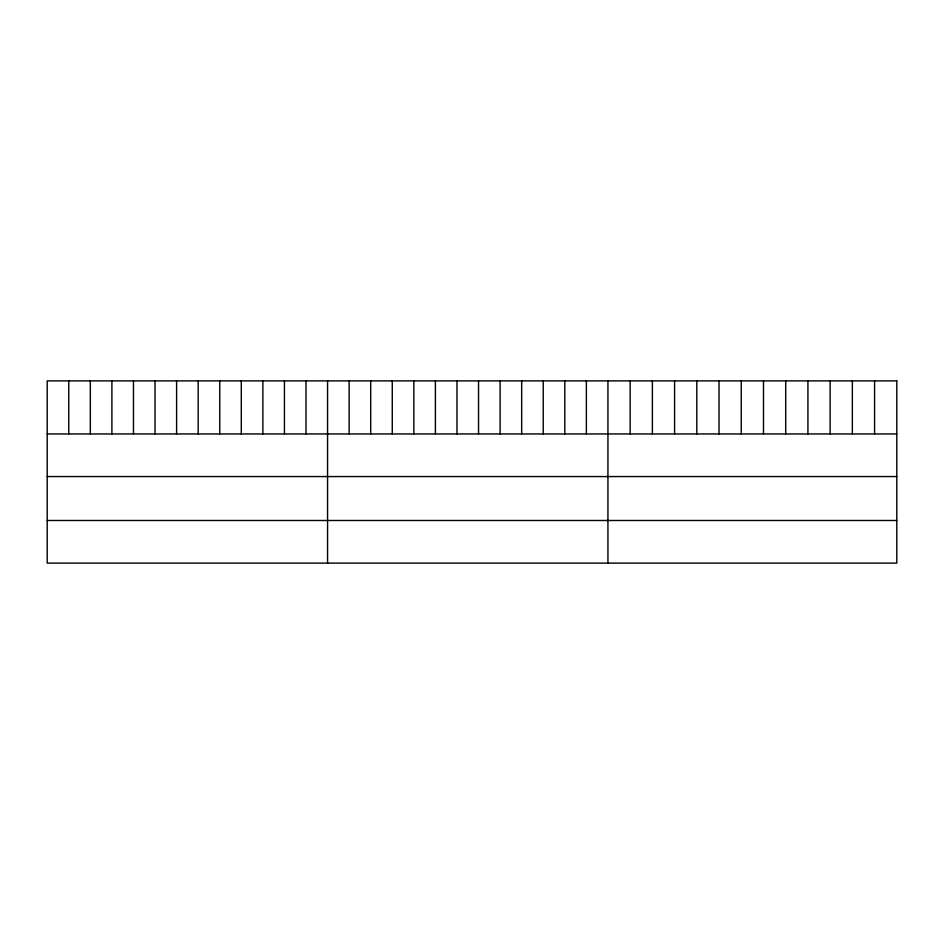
<?xml version="1.0" encoding="UTF-8"?>
<svg xmlns="http://www.w3.org/2000/svg" width="944" height="944" viewBox="0 0 944 944"><rect width="100%" height="100%" fill="white"/><g stroke="black" fill="none" stroke-linecap="round" stroke-linejoin="round"><path stroke-width="1.42" d="M47.2 433.945L896.8 433.945M47.2 476.567L896.8 476.567M47.2 520.486L896.8 520.486M874.581 380.892L874.581 433.945M852.361 380.892L852.361 433.945M830.142 380.892L830.142 433.945M807.922 380.892L807.922 433.945M785.703 380.892L785.703 433.945M763.484 380.892L763.484 433.945M741.252 380.892L741.252 433.945M719.033 380.892L719.033 433.945M696.814 380.892L696.814 433.945M674.594 380.892L674.594 433.945M652.375 380.892L652.375 433.945M630.155 380.892L630.155 433.945M607.936 380.892L607.936 563.108M586.366 380.892L586.366 433.945M564.807 380.892L564.807 433.945M543.237 380.892L543.237 433.945M521.666 380.892L521.666 433.945M500.108 380.892L500.108 433.945M478.537 380.892L478.537 433.945M456.967 380.892L456.967 433.945M435.396 380.892L435.396 433.945M413.838 380.892L413.838 433.945M392.267 380.892L392.267 433.945M370.697 380.892L370.697 433.945M349.138 380.892L349.138 433.945M327.568 380.892L327.568 563.108M305.998 380.892L305.998 433.945M284.439 380.892L284.439 433.945M262.869 380.892L262.869 433.945M241.298 380.892L241.298 433.945M219.74 380.892L219.74 433.945M198.169 380.892L198.169 433.945M176.599 380.892L176.599 433.945M155.028 380.892L155.028 433.945M133.47 380.892L133.47 433.945M111.899 380.892L111.899 433.945M90.329 380.892L90.329 433.945M68.77 380.892L68.77 433.945M896.8 380.892L47.2 380.892L47.2 563.108L896.8 563.108L896.8 380.892"/></g></svg>
